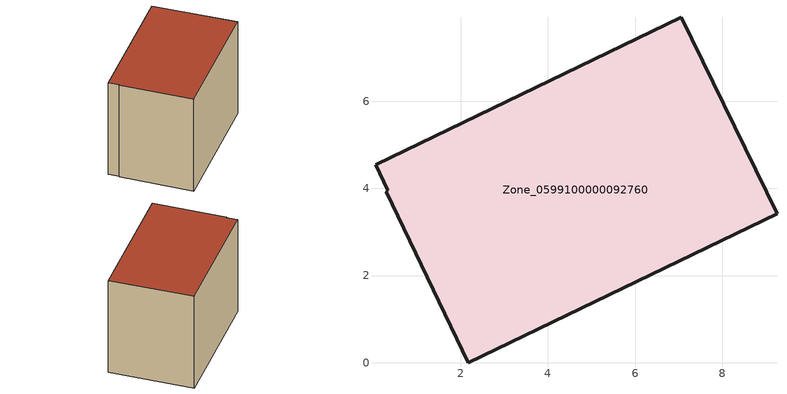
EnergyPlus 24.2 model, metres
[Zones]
Zone_0599100000092760
 floor ground (C_G): 0.33,3.96 0.04,4.54 7.06,7.93 9.26,3.42 2.17,0 0.28,3.93 z0
 wall outside (C_F): 9.26,3.42 7.06,7.93 0.04,4.54 0.33,3.96 0.28,3.93 2.17,0 9.26,3.42 z0:6.19
 roof outside (C_R): 0.04,4.54 0.33,3.96 0.28,3.93 2.17,0 9.26,3.42 7.06,7.93 z6.19
[BUILDING]
Pand.0599100000092760: North Axis=0; Terrain=City; Loads Convergence Tolerance Value=0.04; Temperature Convergence Tolerance Value=0.4; Solar Distribution=FullExterior; Maximum Number of Warmup Days=25; Minimum Number of Warmup Days=1
[Site:Location]
Rotterdam.The.Hague.AP_ZH_NLD Design_Conditions: Latitude=51.96; Longitude=4.45; Time Zone=1; Elevation=-4.5
[SITE:GROUNDTEMPERATURE:BUILDINGSURFACE]
18, 18, 18, 18, 18, 18, 18, 18, 18, 18, 18, 18
[MATERIAL] Thermal Absorptance=0.9; Solar Absorptance=0.7; Visible Absorptance=0.7
Name | Roughness | Thickness | Conductivity | Density | Specific Heat
G.TI.1946-1964 | MediumSmooth | 0.15 | 1 | 540 | 1210
F.TI.1946-1964 | Rough | 0.3 | 0.857143 | 1920 | 840
R.TI.1946-1964 | MediumRough | 0.2 | 0.277778 | 1500 | 1000
[CONSTRUCTION]
C_G: G.TI.1946-1964
C_F: F.TI.1946-1964
C_R: R.TI.1946-1964
[ZONE]
Zone_0599100000092760: Type=1; Multiplier=1; Ceiling Height=Autocalculate; Volume=Autocalculate; Floor Area=autocalculate; Part of Total Floor Area=Yes
[ZONEINFILTRATION:DESIGNFLOWRATE]
Infil_Zone_0599100000092760: Zone or ZoneList or Space or SpaceList=Zone_0599100000092760; Schedule=AlwaysOn; Design Flow Rate Calculation Method=Flow/Area; Flow Rate per Floor Area=0.003; Constant Term Coefficient=1; Temperature Term Coefficient=0; Velocity Term Coefficient=0; Velocity Squared Term Coefficient=0
[HVACTEMPLATE:ZONE:IDEALLOADSAIRSYSTEM]
Zone_0599100000092760: Maximum Heating Supply Air Temperature=50; Minimum Cooling Supply Air Temperature=13; Maximum Heating Supply Air Humidity Ratio=0.0156; Minimum Cooling Supply Air Humidity Ratio=0.0077; Heating Limit=NoLimit; Cooling Limit=NoLimit; Dehumidification Control Type=ConstantSensibleHeatRatio; Cooling Sensible Heat Ratio=0.7; Dehumidification Setpoint=60; Humidification Control Type=None; Humidification Setpoint=30; Outdoor Air Method=None; Outdoor Air Flow Rate per Person=0.00944; Outdoor Air Flow Rate per Zone Floor Area=0; Outdoor Air Flow Rate per Zone=0; Demand Controlled Ventilation Type=None; Outdoor Air Economizer Type=NoEconomizer; Heat Recovery Type=None; Sensible Heat Recovery Effectiveness=0.7; Latent Heat Recovery Effectiveness=0.65
[ZONECONTROL:THERMOSTAT]
ThermostatControl_Zone_0599100000092760: Zone or ZoneList=Zone_0599100000092760; Control Type Schedule=DualSetpointControlType; Control 1=Thermostat_Zone_0599100000092760; Temperature Difference Between Cutout And Setpoint=0
[THERMOSTATSETPOINT:DUALSETPOINT]
Thermostat_Zone_0599100000092760: Heating Setpoint Temperature Schedule=HeatingSetpoint_Zone_0599100000092760; Cooling Setpoint Temperature Schedule=CoolingSetpoint_Zone_0599100000092760
[SCHEDULE:COMPACT]
HeatingSetpoint_Zone_0599100000092760: Through: 12/31, For: AllDays, Until: 24:00, 21
CoolingSetpoint_Zone_0599100000092760: Through: 12/31, For: AllDays, Until: 24:00, 24
DualSetpointControlType: Through: 12/31, For: AllDays, Until: 24:00, 4
AlwaysOn: Through: 12/31, For: AllDays, Until: 24:00, 1
